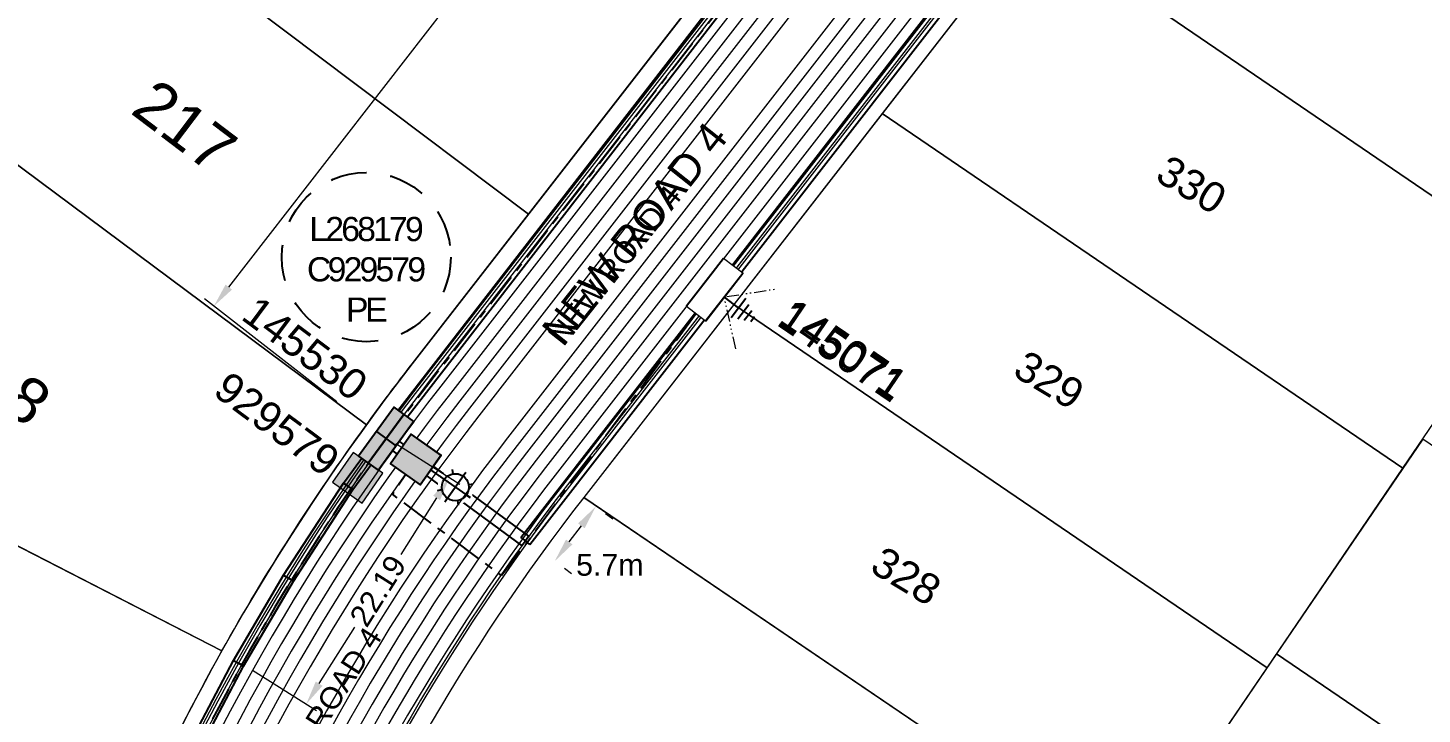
# Model space of a CAD drawing. Header units: metres. Extents: x 264965 to 265706, y 6180501 to 6181430.
# Drawn here: x 265342.3 to 265457.8, y 6181052.5 to 6181109.3 of the extents above; entities that cross this region are included whole.
import ezdxf
from ezdxf.enums import TextEntityAlignment as Align

# ---------------------------------------------------------------- set-up
doc = ezdxf.new("R2010")
doc.units = ezdxf.units.M
for name, pattern in [('Cable Exist UG', [7, 4, -1, 1, -1]), ('Dash', [5, 3, -2]), ('PHANTOM2', [4.45, 2, -0.5, 0.15, -0.5, 0.15, -0.5, 0.15, -0.5])]:
    doc.linetypes.add(name, pattern=pattern)
doc.layers.get('0').update_dxf_attribs({"color": 6})
for name, color, linetype, lineweight in [('_User Dimensions', 140, 'Continuous', 13), ('_User Miscellaneous1', 30, 'Continuous', 13), ('_User Miscellaneous10', 241, 'Continuous', 13), ('_User_HV_Exist', 1, 'Continuous', 25), ('_User_LV_Exist', 5, 'Continuous', 25), ('_User_SL_Exist', 4, 'Continuous', 25), ('Cadastre Developer_SP_NEW', 92, 'Continuous', 15)]:
    doc.layers.add(name, color=color, linetype=linetype, lineweight=lineweight)
doc.layers.add('_User Miscellaneous12', color=252, linetype='Continuous', lineweight=13, plot=False, transparency=0.5)
for name, color, linetype in [('Equip_SP_SL_EXT', 7, 'Continuous'), ('SupportsUG_SP_LV_EXT', 7, 'Continuous'), ('UG_Details_SP_MISC', 7, 'Continuous')]:
    doc.layers.add(name, color=color, linetype=linetype)
doc.styles.add('ARIAL', font='arial.ttf', dxfattribs={"height": 2})
doc.styles.add('COLUMN_LABEL', font='arial.ttf', dxfattribs={"height": 2})
doc.styles.add('POLE_LABEL', font='arial.ttf', dxfattribs={"height": 2})
doc.styles.add('SL_LABEL', font='arial.ttf', dxfattribs={"height": 2})
doc.styles.get("Standard").update_dxf_attribs({"font": 'arial.ttf'})
doc.linetypes.add('Cable 4', pattern='A,4,-0.1,["*",Standard,S=2,R=0,X=0,Y=-1.6],-1.2', length=5.3)
doc.linetypes.add('Cable New UG', pattern='A,6,-0.05,["X",Standard,S=1.8,R=0,X=0,Y=-0.94],-1.8', length=7.85)
doc.dimstyles.new('1.8mm_1_1000', dxfattribs={"dimtxt": 1.8, "dimasz": 2, "dimexe": 1, "dimexo": 3, "dimgap": 0.5, "dimtad": 0, "dimtoh": 1, "dimlfac": -1, "dimzin": 12, "dimdsep": 46, "dimtxsty": 'Standard', "dimcen": 1, "dimclrd": 256, "dimclre": 256, "dimclrt": 256, "dimazin": 3, "dimtfac": 1, "dimtmove": 0, "dimatfit": 3, "dimfxl": 1, "dimtolj": 1, "dimtzin": 0, "dimlwd": -1, "dimlwe": -1, "dimarcsym": 0})

# ---------------------------------------------------------------- blocks, each defined once
blk = doc.blocks.new('*U637')
at = {"layer": '_User_LV_Exist'}
for p, q in [((2.5, 1), (2.5, -1)), ((3, 0.75), (3, -0.75)), ((3.5, 0.5), (3.5, -0.5)), ((4, 0.25), (4, -0.25))]:
    blk.add_line(p, q, dxfattribs=at)
at = {"width": 0.9}
blk.add_attdef('ASSET_NUM', text='', height=2, dxfattribs=at).set_placement((4, 1.73), align=Align.MIDDLE_LEFT)
for tag, p, flags in [('SUBURB', (-2, -0.27), 1), ('STREETNAME', (-1.8, -0.27), 9), ('PARENT', (-1.6, -0.27), 9), ('NOTES', (-1.4, -0.27), 9), ('LOCATION', (-1.2, -0.27), 9), ('LEGEND', (-1, -0.27), 9), ('USAGE', (-0.8, -0.27), 9), ('SUPPORT_TYPE', (-0.6, -0.27), 9), ('STATE', (-0.4, -0.27), 9), ('OWNED_BY', (-0.2, -0.27), 9)]:
    blk.add_attdef(tag, p, '', height=0.2, rotation=270, dxfattribs=dict(flags=flags))
blk.add_wipeout([(1, 2.5), (1, -2.5), (-1, -2.5), (-1, 2.5)])
blk.add_lwpolyline([(-1, 2.5), (-1, -1.25), (-1, 1.25), (-1, -2.5), (1, -2.5), (1, 2.5)], close=True)
at = {"layer": '_User_LV_Exist'}
blk.add_line((1, 0), (2.5, 0), dxfattribs=at)
blk = doc.blocks.new('*U809')
at = {"width": 0.9, "flags": 8}
blk.add_attdef('ASSET_NUM', text='', height=2, dxfattribs=at).set_placement((4, 2), align=Align.MIDDLE_LEFT)
at = {"ltscale": 10}
blk.add_wipeout([(-1.08, 1.83), (1.83, 1.08), (1.08, -1.83), (-1.83, -1.08)], dxfattribs=at)
blk.add_lwpolyline([(1.83, 1.08), (-1.08, 1.83), (-1.83, -1.08), (1.08, -1.83)], close=True)
at = {"flags": 1}
blk.add_attdef('Z', (-2.35, -1.81), '', height=0.2, rotation=270, dxfattribs=at)
at = {"flags": 9}
for tag, p in [('NOTES', (-2, -1.81)), ('SUBURB', (-1.8, -1.81)), ('STREETNAME', (-1.6, -1.81)), ('LOCATION', (-1.4, -1.81)), ('LEGEND', (-1.2, -1.81)), ('USAGE', (-1, -1.81)), ('STATE', (-0.8, -1.81)), ('OWNED_BY', (-0.6, -1.81)), ('COLUMN_TYPE', (-0.4, -1.81)), ('STREET_CODE', (-0.2, -1.81)), ('STRUCTURE_PLANT_NUMBER', (0.03, -1.81))]:
    blk.add_attdef(tag, text='', height=0.2, rotation=270, dxfattribs=at).set_placement(p, align=Align.MIDDLE_LEFT)
blk = doc.blocks.new('*D205')
at = {"layer": '_User Miscellaneous1', "transparency": 16777216}
for p, q in [((265390.73, 6181068.62), (265390.13, 6181069.07)), ((265387.12, 6181066.74), (265388.13, 6181068.07)), ((265387.32, 6181064.09), (265386.72, 6181064.54))]:
    blk.add_line(p, q, dxfattribs=at)
at = {"layer": '_User Miscellaneous1', "linetype": 'Cable 4', "transparency": 16777216}
for points in [[(265387.86, 6181068.27), (265388.4, 6181067.87), (265389.33, 6181069.67)], [(265386.86, 6181066.94), (265387.39, 6181066.54), (265385.92, 6181065.14)]]:
    blk.add_solid(points, dxfattribs=at)
at = {"layer": '_User Miscellaneous1', "linetype": 'Cable 4', "transparency": 16777216, "insert": (265390.49, 6181064.83), "char_height": 1.8, "attachment_point": 5}
blk.add_mtext('\\A1;5.7m', dxfattribs=at)
blk = doc.blocks.new('*U501')
for tag, height, rotation, flags, p in [('LANTNUMBER', 0.2, 270, 9, (-1.4, 2.6)), ('LOUTREACH', 0.2, 270, 9, (-1.4, 2.2)), ('LOUTREACHVOCAB', 0.2, 270, 9, (-1.4, 2)), ('LRATECODE', 0.2, 270, 9, (-1.4, 1.8)), ('LREMOVE', 0.2, 270, 9, (-1.4, 1.6)), ('LREPLACE', 0.2, 270, 9, (-1.4, 1.4)), ('LTYPE', 0.2, 270, 9, (-1.4, 1.2)), ('LTYPEVOCAB', 0.2, 270, 9, (-1.4, 1)), ('LEGEND', 0.2, 270, 9, (-1.4, 0.8)), ('SUBURB', 0.2, 270, 9, (-1.4, 0.6)), ('STREETNAME', 0.2, 270, 9, (-1.4, 0.4)), ('LOCATION', 0.2, 270, 9, (-1.4, 0.2)), ('LNEW', 0.2, 270, 9, (-6.4, 0)), ('LMASTVOCAB', 0.2, 270, 9, (-6.2, 0)), ('LMAST', 0.2, 270, 9, (-6, 0)), ('LLAMPVOCAB', 0.2, 270, 9, (-5.8, 0)), ('LLAMP', 0.2, 270, 9, (-5.6, 0)), ('LEXIST', 0.2, 270, 9, (-5.4, 0)), ('LCHARGE3PERCENT', 0.2, 270, 9, (-5.2, 0)), ('LCHARGE3', 0.2, 270, 9, (-5, 0)), ('LCHARGE2PERCENT', 0.2, 270, 9, (-4.8, 0)), ('LCHARGE2', 0.2, 270, 9, (-4.6, 0)), ('LCHARGE1PERCENT', 0.2, 270, 9, (-4.4, 0)), ('LCHARGE1', 0.2, 270, 9, (-4.2, 0)), ('LCATEGORY', 0.2, 270, 9, (-4, 0)), ('LBRACKETVOCAB', 0.2, 270, 9, (-3.8, 0)), ('LBRACKET', 0.2, 270, 9, (-3.6, 0)), ('LKINGHEIGHT', 0.2, 270, 9, (-3.4, 0)), ('CREPLACE', 0.2, 270, 9, (-3.2, 0)), ('CREMOVE', 0.2, 270, 9, (-3, 0)), ('CNUMBER', 0.2, 270, 9, (-2.8, 0)), ('CNEW', 0.2, 270, 9, (-2.6, 0)), ('CEXIST', 0.2, 270, 9, (-2.4, 0)), ('USAGE', 0.2, 270, 9, (-2.2, 0)), ('STATE', 0.2, 270, 9, (-2, 0)), ('OWNED_BY', 0.2, 270, 9, (-1.8, 0)), ('ORIENTATION', 0.2, 270, 9, (-1.6, 0)), ('OPERATING_VOLTAGE', 0.2, 270, 9, (-1.4, 0)), ('MAINTAINED_BY', 0.2, 270, 9, (-1.4, -0.66)), ('NOTES', 0.2, 270, 9, (-1.4, 0)), ('NO_PHASES', 0.2, 270, 9, (-1.2, 0)), ('LANTERN_TYPE', 0.2, 270, 9, (-1, 0)), ('LANTERN_PURPOSE', 0.2, 270, 9, (-0.8, 0)), ('CONTROL_TYPE', 0.2, 270, 9, (-0.6, 0)), ('CONSTRUCTED_VOLTAGE', 0.2, 270, 9, (-0.4, 0)), ('LNUMBER', 1, 325, 8, (26.42, -18.97))]:
    blk.add_attdef(tag, text='', height=height, rotation=rotation, dxfattribs=dict(flags=flags)).set_placement(p, align=Align.MIDDLE_LEFT)
for tag, p, height, flags in [('OPERATED_BY', (-1.4, -0.41), 0.2, 9), ('Z', (0, 0), 0.001, 1)]:
    blk.add_attdef(tag, p, '', height=height, rotation=270, dxfattribs=dict(flags=flags))
at = {"style": 'SL_LABEL'}
for tag, height, rotation, flags, p in [('STREET_CODE', 0.001, 270, 9, (0, 0)), ('ASSET_NUM', 1, 325, 8, (27.57, -17.33))]:
    blk.add_attdef(tag, text='', height=height, rotation=rotation, dxfattribs=dict(at, flags=flags)).set_placement(p, align=Align.MIDDLE_LEFT)
blk.add_wipeout([(25.92, -17.4), (24.8, -17.91), (23.57, -17.82), (23.06, -16.69), (23.16, -15.47), (24.28, -14.96), (25.51, -15.05), (26.02, -16.17)])
for p, q in [((21.26, -14.14), (23.62, -15.79)), ((24.28, -14.96), (24.34, -15.33)), ((23.31, -15.57), (25.77, -17.29)), ((25.4, -15.2), (23.68, -17.66)), ((25.4, -15.2), (25.19, -15.51)), ((23.06, -16.69), (23.43, -16.63)), ((25.46, -17.08), (25.77, -17.29)), ((26.02, -16.17), (25.65, -16.24)), ((23.89, -17.35), (23.68, -17.66)), ((24.8, -17.91), (24.74, -17.54))]:
    blk.add_line(p, q)
blk.add_circle((24.54, -16.43), 1.12)
blk = doc.blocks.new('COLUMN_EXT')
blk.add_hatch(color=256).paths.add_polyline_path([(1.5, -1.5), (1.5, 1.5), (-1.5, 1.5), (-1.5, -1.5)])
blk.add_lwpolyline([(1.5, 1.5), (-1.5, 1.5), (-1.5, -1.5), (1.5, -1.5)], close=True)
at = {"flags": 1}
blk.add_attdef('Z', (-1.81, 2.35), '', height=0.2, rotation=180, dxfattribs=at)
at = {"flags": 9}
for tag, p in [('STREETNAME', (-1.81, 1.6)), ('LOCATION', (-1.81, 1.4)), ('SUBURB', (-1.81, 1.8)), ('LEGEND', (-1.81, 1.2)), ('NOTES', (-1.81, 2)), ('COLUMN_TYPE', (-1.81, 0.4)), ('OWNED_BY', (-1.81, 0.6)), ('USAGE', (-1.81, 1)), ('STATE', (-1.81, 0.8))]:
    blk.add_attdef(tag, text='', height=0.2, rotation=180, dxfattribs=at).set_placement(p, align=Align.MIDDLE_LEFT)
for tag, style, p in [('STRUCTURE_PLANT_NUMBER', 'POLE_LABEL', (-1.81, -0.03)), ('STREET_CODE', 'COLUMN_LABEL', (-1.81, 0.2))]:
    blk.add_attdef(tag, text='', height=0.2, rotation=180, dxfattribs=dict(at, style=style)).set_placement(p, align=Align.MIDDLE_LEFT)
at = {"style": 'COLUMN_LABEL', "width": 0.9, "flags": 8}
blk.add_attdef('ASSET_NUM', text='', height=2, rotation=270, dxfattribs=at).set_placement((2, -4), align=Align.MIDDLE_LEFT)
blk = doc.blocks.new('*U507')
blk.add_hatch(color=256).paths.add_polyline_path([(1.7, 2.09), (-0.21, 2.68), (-1.7, -2.09), (0.21, -2.68)])
for p, q in [((0.74, 2.39), (-0.74, -2.39)), ((0.95, -0.3), (-0.95, 0.3))]:
    blk.add_line(p, q)
at = {"ltscale": 10}
blk.add_line((-0.74, -2.39), (0.74, 2.39), dxfattribs=at)
blk.add_lwpolyline([(-0.21, 2.68), (-0.58, 1.49), (-1.33, -0.9), (-1.7, -2.09), (0.21, -2.68), (1.7, 2.09)], close=True)
at = {"width": 0.9, "flags": 8}
blk.add_attdef('ASSET_NUM', text='', height=2, rotation=90, dxfattribs=at).set_placement((-2.8, 46.54), align=Align.MIDDLE_LEFT)
for tag, p, flags in [('OWNED_BY', (-0.8, 42.34), 9), ('STATE', (-0.8, 42.14), 9), ('SUPPORT_TYPE', (-0.8, 41.94), 9), ('USAGE', (-0.8, 41.74), 9), ('LEGEND', (-0.8, 41.54), 9), ('STREETNAME', (-0.8, 40.74), 9), ('SUBURB', (-0.8, 40.54), 1), ('LOCATION', (-0.8, 41.34), 9), ('NOTES', (-0.8, 41.14), 9), ('PARENT', (-0.8, 40.94), 9)]:
    blk.add_attdef(tag, p, '', height=0.2, dxfattribs=dict(flags=flags))
blk = doc.blocks.new('*U558')
at = {"layer": 'Equip_SP_SL_EXT'}
h = blk.add_hatch(color=256, dxfattribs=at)
h.dxf.hatch_style = 1
h.paths.add_polyline_path([(1.83, 1.08), (-1.08, 1.83), (-1.83, -1.08), (1.08, -1.83)])
blk.add_lwpolyline([(1.83, 1.08), (-1.08, 1.83), (-1.83, -1.08), (1.08, -1.83)], close=True)
at = {"width": 0.9, "flags": 8}
blk.add_attdef('ASSET_NUM', text='', height=2, dxfattribs=at).set_placement((4, 2), align=Align.MIDDLE_LEFT)
at = {"flags": 1}
blk.add_attdef('Z', (-2.35, -1.81), '', height=0.2, rotation=270, dxfattribs=at)
at = {"flags": 9}
for tag, p in [('NOTES', (-2, -1.81)), ('SUBURB', (-1.8, -1.81)), ('STREETNAME', (-1.6, -1.81)), ('LOCATION', (-1.4, -1.81)), ('LEGEND', (-1.2, -1.81)), ('USAGE', (-1, -1.81)), ('STATE', (-0.8, -1.81)), ('OWNED_BY', (-0.6, -1.81)), ('COLUMN_TYPE', (-0.4, -1.81)), ('STREET_CODE', (-0.2, -1.81)), ('STRUCTURE_PLANT_NUMBER', (0.03, -1.81))]:
    blk.add_attdef(tag, text='', height=0.2, rotation=270, dxfattribs=at).set_placement(p, align=Align.MIDDLE_LEFT)
blk = doc.blocks.new('*U656')
at = {"width": 0.9}
blk.add_attdef('ASSET_NUM', text='', height=2, dxfattribs=at).set_placement((4, 2), align=Align.MIDDLE_LEFT)
for tag, p, flags in [('SUBURB', (-2, 0), 1), ('STREETNAME', (-1.8, 0), 9), ('PARENT', (-1.6, 0), 9), ('NOTES', (-1.4, 0), 9), ('LOCATION', (-1.2, 0), 9), ('LEGEND', (-1, 0), 9), ('USAGE', (-0.8, 0), 9), ('SUPPORT_TYPE', (-0.6, 0), 9), ('STATE', (-0.4, 0), 9), ('OWNED_BY', (-0.2, 0), 9)]:
    blk.add_attdef(tag, p, '', height=0.2, rotation=270, dxfattribs=dict(flags=flags))
blk.add_wipeout([(-2.05, 1.74), (2.69, 0.15), (2.05, -1.74), (-2.69, -0.15)])
at = {"layer": 'SupportsUG_SP_LV_EXT'}
h = blk.add_hatch(color=256, dxfattribs=at)
h.dxf.hatch_style = 1
h.paths.add_polyline_path([(-2.69, -0.15), (0.87, -1.35), (-1.5, -0.55), (2.05, -1.74), (2.69, 0.15), (-2.05, 1.74)])
blk.add_lwpolyline([(-2.69, -0.15), (0.87, -1.35), (-1.5, -0.55), (2.05, -1.74), (2.69, 0.15), (-2.05, 1.74)], close=True)
blk = doc.blocks.new('*D629')
at = {"layer": '_User Dimensions', "transparency": 16777216}
for p, q in [((265408.41, 6181130.42), (265397.44, 6181138.95)), ((265397, 6181136.75), (265379.07, 6181113.71)), ((265358.92, 6181087.83), (265376.86, 6181110.87)), ((265367.87, 6181078.33), (265356.91, 6181086.86))]:
    blk.add_line(p, q, dxfattribs=at)
at = {"layer": '_User Dimensions', "linetype": 'Cable New UG', "transparency": 16777216}
for points in [[(265396.74, 6181136.96), (265397.27, 6181136.55), (265398.23, 6181138.33)], [(265358.66, 6181088.03), (265359.19, 6181087.62), (265357.69, 6181086.25)]]:
    blk.add_solid(points, dxfattribs=at)
at = {"layer": '_User Dimensions', "linetype": 'Cable New UG', "transparency": 16777216, "insert": (265377.96, 6181112.29), "char_height": 1.8, "attachment_point": 5, "rotation": 52.1068}
blk.add_mtext('\\A1;66', dxfattribs=at)
blk = doc.blocks.new('*D631')
at = {"layer": '_User Dimensions', "transparency": 16777216}
for p, q in [((265372.77, 6181074.88), (265378.06, 6181071.53)), ((265376.14, 6181070.38), (265373.18, 6181065.7)), ((265366.41, 6181055.01), (265369.38, 6181059.69)), ((265360.9, 6181056.13), (265366.19, 6181052.78))]:
    blk.add_line(p, q, dxfattribs=at)
at = {"layer": '_User Dimensions', "linetype": 'Cable New UG', "transparency": 16777216}
for points in [[(265375.86, 6181070.56), (265376.43, 6181070.2), (265377.21, 6181072.07)], [(265366.13, 6181055.19), (265366.69, 6181054.83), (265365.34, 6181053.32)]]:
    blk.add_solid(points, dxfattribs=at)
at = {"layer": '_User Dimensions', "linetype": 'Cable New UG', "transparency": 16777216, "insert": (265371.28, 6181062.69), "char_height": 1.8, "attachment_point": 5, "rotation": 57.6632}
blk.add_mtext('\\A1;22.19', dxfattribs=at)
blk = doc.blocks.new('*U764')
blk.add_hatch(color=256).paths.add_polyline_path([(-2.07, -1.73), (-0.3, -2.68), (2.07, 1.73), (0.3, 2.68)])
for p, q in [((-1.19, -2.2), (1.19, 2.2)), ((-0.88, 0.47), (0.88, -0.47))]:
    blk.add_line(p, q)
at = {"ltscale": 10}
blk.add_line((1.19, 2.2), (-1.19, -2.2), dxfattribs=at)
blk.add_lwpolyline([(-0.3, -2.68), (0.29, -1.57), (1.47, 0.63), (2.07, 1.73), (0.3, 2.68), (-2.07, -1.73)], close=True)
at = {"width": 0.9, "flags": 8}
blk.add_attdef('ASSET_NUM', text='', height=2, rotation=90, dxfattribs=at).set_placement((-10.91, 43.61), align=Align.MIDDLE_LEFT)
for tag, p, flags in [('OWNED_BY', (-8.91, 39.41), 9), ('STATE', (-8.91, 39.21), 9), ('SUPPORT_TYPE', (-8.91, 39.01), 9), ('USAGE', (-8.91, 38.81), 9), ('LEGEND', (-8.91, 38.61), 9), ('LOCATION', (-8.91, 38.41), 9), ('NOTES', (-8.91, 38.21), 9), ('PARENT', (-8.91, 38.01), 9), ('STREETNAME', (-8.91, 37.81), 9), ('SUBURB', (-8.91, 37.61), 1)]:
    blk.add_attdef(tag, p, '', height=0.2, dxfattribs=dict(flags=flags))

msp = doc.modelspace()

# ---------------------------------------------------------------- linework, layer by layer
at = {"layer": '_User Miscellaneous1'}
for p, q in [((265371.123, 6181075.302), (265449.958, 6181176.935)), ((265371.89, 6181074.724), (265450.934, 6181176.627)), ((265368.418, 6181071.613), (265371.123, 6181075.302)), ((265369.208, 6181071.067), (265371.89, 6181074.724)), ((265371.123, 6181075.302), (265371.506, 6181075.013)), ((265371.89, 6181074.724), (265371.506, 6181075.013)), ((265363.457, 6181063.991), (265368.418, 6181071.613)), ((265364.273, 6181063.486), (265369.208, 6181071.067)), ((265368.418, 6181071.613), (265368.813, 6181071.34)), ((265369.208, 6181071.067), (265368.813, 6181071.34)), ((265359.309, 6181056.928), (265363.457, 6181063.991)), ((265363.457, 6181063.991), (265363.865, 6181063.738)), ((265360.149, 6181056.461), (265364.273, 6181063.486)), ((265364.273, 6181063.486), (265363.865, 6181063.738)), ((265355.009, 6181048.758), (265359.309, 6181056.928)), ((265355.875, 6181048.343), (265360.149, 6181056.461)), ((265359.309, 6181056.928), (265359.729, 6181056.694)), ((265360.149, 6181056.461), (265359.729, 6181056.694))]:
    msp.add_line(p, q, dxfattribs=at)
at = {"layer": '_User Miscellaneous1', "ltscale": 0.5}
for p, q in [((265383.111, 6181067.114), (265460.321, 6181166.48)), ((265383.869, 6181066.525), (265460.83, 6181165.57)), ((265372, 6181075.841), (265371.716, 6181075.454)), ((265383.774, 6181067.207), (265372, 6181075.841)), ((265371.433, 6181075.067), (265371.716, 6181075.454)), ((265383.206, 6181066.433), (265371.433, 6181075.067)), ((265383.111, 6181067.114), (265383.49, 6181066.82)), ((265383.206, 6181066.433), (265383.49, 6181066.82)), ((265383.774, 6181067.207), (265383.49, 6181066.82)), ((265383.869, 6181066.525), (265383.49, 6181066.82))]:
    msp.add_line(p, q, dxfattribs=at)
at = {"layer": '_User_LV_Exist', "linetype": 'Cable Exist UG', "ltscale": 0.7, "transparency": 33554687, "flags": 128}
for points in [[(265412.351, 6181127.345), (265371.958, 6181075.277)], [(265423.788, 6181119.246), (265399.171, 6181087.616)]]:
    msp.add_lwpolyline(points, dxfattribs=at)
msp.add_lwpolyline([(265371.959, 6181075.278, 0.0298127), (265359.965, 6181056.502, 0.0381474), (265348.02, 6181030.634), (265330.7, 6181020.688), (265317.739, 6181022.84)], format="xyb", dxfattribs=at)
at = {"layer": '_User_SL_Exist', "linetype": 'Dash'}
msp.add_circle((265370.31, 6181090.309), 7, dxfattribs=at)
at = {"layer": 'Cadastre Developer_SP_NEW', "transparency": 33554687, "flags": 128}
msp.add_lwpolyline([(265354.286, 6181143.916), (265340.594, 6181126.324), (265383.748, 6181093.851), (265397.26, 6181111.212)], close=True, dxfattribs=at)
at = {"layer": 'Cadastre Developer_SP_NEW', "transparency": 33554687}
for points in [[(265437.675, 6181133.834), (265425.367, 6181118.018), (265467.438, 6181089.369), (265478.695, 6181105.9)], [(265425.367, 6181118.018), (265413.058, 6181102.203), (265456.18, 6181072.838), (265467.438, 6181089.369)], [(265456.18, 6181072.838), (265413.058, 6181102.203), (265400.75, 6181086.388), (265444.935, 6181056.326)], [(265400.75, 6181086.388), (265388.328, 6181070.428), (265433.616, 6181039.704), (265444.935, 6181056.326)]]:
    msp.add_lwpolyline(points, close=True, dxfattribs=at)
at = {"layer": 'Cadastre Developer_SP_NEW', "transparency": 33554687, "flags": 128}
for points in [[(265340.594, 6181126.324), (265326.902, 6181108.731), (265370.32, 6181076.424, -0.0083728), (265374.123, 6181081.483), (265383.748, 6181093.851)], [(265326.902, 6181108.731), (265313.74, 6181091.82), (265307.503, 6181083.806), (265358.364, 6181057.737, -0.0293695), (265370.32, 6181076.424)], [(265332.934, 6181070.772), (265318.35, 6181024.767, -0.0024094), (265321.288, 6181024.278), (265330.697, 6181022.664), (265346.394, 6181031.994, -0.0376065), (265358.364, 6181057.737)]]:
    msp.add_lwpolyline(points, format="xyb", close=True, dxfattribs=at)
at = {"layer": 'Cadastre Developer_SP_NEW', "transparency": 33554687}
for points in [[(265457.823, 6181075.251), (265445.721, 6181057.48), (265482.559, 6181032.394), (265488.282, 6181033.032, -0.3090322), (265495.693, 6181046.983, 0.0199655), (265497.665, 6181048.119)], [(265445.721, 6181057.48), (265433.616, 6181039.704), (265474.828, 6181011.745), (265483.012, 6181013.113), (265491.936, 6181025.059, -0.1606687), (265488.282, 6181033.032), (265482.559, 6181032.394)]]:
    msp.add_lwpolyline(points, format="xyb", close=True, dxfattribs=at)
at = {"layer": 'UG_Details_SP_MISC'}
for p, q in [((265371.123, 6181075.302), (265449.958, 6181176.935)), ((265371.89, 6181074.724), (265450.934, 6181176.627)), ((265368.418, 6181071.613), (265371.123, 6181075.302)), ((265369.208, 6181071.067), (265371.89, 6181074.724)), ((265371.123, 6181075.302), (265371.506, 6181075.013)), ((265371.89, 6181074.724), (265371.506, 6181075.013)), ((265363.457, 6181063.991), (265368.418, 6181071.613)), ((265364.273, 6181063.486), (265369.208, 6181071.067)), ((265368.418, 6181071.613), (265368.813, 6181071.34)), ((265369.208, 6181071.067), (265368.813, 6181071.34)), ((265359.309, 6181056.928), (265363.457, 6181063.991)), ((265363.457, 6181063.991), (265363.865, 6181063.738)), ((265360.149, 6181056.461), (265364.273, 6181063.486)), ((265364.273, 6181063.486), (265363.865, 6181063.738)), ((265355.009, 6181048.758), (265359.309, 6181056.928)), ((265355.875, 6181048.343), (265360.149, 6181056.461)), ((265359.309, 6181056.928), (265359.729, 6181056.694)), ((265360.149, 6181056.461), (265359.729, 6181056.694))]:
    msp.add_line(p, q, dxfattribs=at)
at = {"layer": 'UG_Details_SP_MISC', "ltscale": 0.5}
for p, q in [((265383.111, 6181067.114), (265460.321, 6181166.48)), ((265383.869, 6181066.525), (265460.83, 6181165.57)), ((265372, 6181075.841), (265371.716, 6181075.454)), ((265383.774, 6181067.207), (265372, 6181075.841)), ((265371.433, 6181075.067), (265371.716, 6181075.454)), ((265383.206, 6181066.433), (265371.433, 6181075.067)), ((265383.111, 6181067.114), (265383.49, 6181066.82)), ((265383.206, 6181066.433), (265383.49, 6181066.82)), ((265383.774, 6181067.207), (265383.49, 6181066.82)), ((265383.869, 6181066.525), (265383.49, 6181066.82))]:
    msp.add_line(p, q, dxfattribs=at)

# ---------------------------------------------------------------- texts
at = {"layer": '_User Miscellaneous1'}
msp.add_text('NEW ROAD 4', height=2.5, rotation=51.57449, dxfattribs=at).set_placement((265386.648, 6181082.829))
at = {"layer": '_User Miscellaneous12', "transparency": 33554687, "style": 'ARIAL'}
for s, p in [('217', (265350.678, 6181102.281)), ('218', (265335.323, 6181081.378))]:
    msp.add_text(s, height=3.75, rotation=322.87127, dxfattribs=at).set_placement(p)
at = {"layer": '_User_HV_Exist'}
msp.add_text('NEW ROAD 4', height=1.8, rotation=51.57449, dxfattribs=at).set_placement((265386.648, 6181082.829))
at = {"layer": '_User_LV_Exist'}
for rotation, p in [(51.57449, (265386.648, 6181082.829)), (57.63784, (265363.172, 6181045.454))]:
    msp.add_text('NEW ROAD 4', height=1.8, rotation=rotation, dxfattribs=at).set_placement(p)
at = {"layer": '_User_SL_Exist', "insert": (265370.22, 6181089.297), "char_height": 2, "attachment_point": 5}
msp.add_mtext('{\\T0.8;L268179\\PC929579\\PPE}', dxfattribs=at)
at = {"layer": 'Cadastre Developer_SP_NEW', "transparency": 33554687, "style": 'ARIAL'}
for s, p in [('330', (265435.536, 6181096.73)), ('329', (265423.742, 6181080.568)), ('328', (265411.905, 6181064.35))]:
    msp.add_text(s, height=2.5, rotation=329.12694, dxfattribs=at).set_placement(p)

# ---------------------------------------------------------------- dimensions: what is measured, and where the dimension line sits
at = {"layer": '_User Miscellaneous1', "color": 2, "linetype": 'Cable 4'}
dim = msp.add_linear_dim(base=(265389.332, 6181069.673), p1=(265384.918, 6181065.893), p2=(265388.328, 6181070.428), angle=53.05747, text='5.7m', dimstyle='1.8mm_1_1000', override={"dimtmove": 2}, dxfattribs=at)
dim.commit()
dim.dimension.update_dxf_attribs({"geometry": '*D205', "text_midpoint": (265390.49, 6181064.835), "dimtype": 161})

# ---------------------------------------------------------------- next in the draw order: block references
at = {"layer": '_User_SL_Exist', "linetype": 'Cable 4'}
msp.add_blockref('*U501', (265353.15, 6181087.697), dxfattribs=at)

# ---------------------------------------------------------------- next in the draw order: linework, layer by layer
at = {"layer": '_User Miscellaneous10', "color": 1, "transparency": 33554636}
for points in [[(265259.215, 6181021.567), (265249.698, 6181030.177), (265247.171, 6181066.918, -0.1665727), (265260.243, 6181115.767), (265337.194, 6181230.305), (265348.32, 6181235.793), (265351.722, 6181235.579, -0.1865497), (265455.207, 6181187.914), (265455.836, 6181175.077), (265379.647, 6181077.184, 0.0788285), (265352.103, 6181027.244), (265332.056, 6181015.328), (265320.104, 6181017.379, 0.0506534)], [(265259.959, 6181023.592), (265251.638, 6181031.119), (265249.167, 6181067.055, -0.1665727), (265261.903, 6181114.652), (265338.557, 6181228.747), (265348.726, 6181233.763), (265351.597, 6181233.583, -0.1853023), (265453.246, 6181187.06), (265453.802, 6181175.72), (265378.069, 6181078.413, 0.077847), (265350.467, 6181028.598), (265331.668, 6181017.424), (265320.442, 6181019.35, 0.0499864)], [(265260.705, 6181025.614), (265253.578, 6181032.061), (265251.162, 6181067.192, -0.1665727), (265263.563, 6181113.536), (265339.92, 6181227.189), (265349.133, 6181231.734), (265351.471, 6181231.587, -0.1840302), (265451.286, 6181186.2), (265451.768, 6181176.363), (265376.49, 6181079.641, 0.0768822), (265348.835, 6181029.955), (265331.28, 6181019.52), (265320.781, 6181021.321, 0.0493262)]]:
    msp.add_lwpolyline(points, format="xyb", close=True, dxfattribs=at)
at = {"layer": '_User Miscellaneous10', "color": 5, "transparency": 33554636}
for points in [[(265259.587, 6181022.58), (265250.668, 6181030.648), (265248.169, 6181066.987, -0.1665727), (265261.073, 6181115.209), (265337.876, 6181229.526), (265348.523, 6181234.778), (265351.66, 6181234.581, -0.1859291), (265454.227, 6181187.487), (265454.819, 6181175.398), (265378.858, 6181077.798, 0.0783357), (265351.284, 6181027.921), (265331.862, 6181016.376), (265320.273, 6181018.364, 0.050319)], [(265260.332, 6181024.603), (265252.608, 6181031.59), (265250.164, 6181067.124, -0.1665727), (265262.733, 6181114.094), (265339.239, 6181227.968), (265348.93, 6181232.748), (265351.534, 6181232.585, -0.1846694), (265452.266, 6181186.631), (265452.785, 6181176.041), (265377.28, 6181079.027, 0.0773626), (265349.651, 6181029.276), (265331.474, 6181018.472), (265320.612, 6181020.336, 0.0496554)], [(265261.079, 6181026.624), (265254.548, 6181032.532), (265252.16, 6181067.261, -0.1665727), (265264.393, 6181112.979), (265340.602, 6181226.41), (265349.336, 6181230.719), (265351.409, 6181230.589, -0.1833846), (265450.306, 6181185.768), (265450.751, 6181176.684), (265375.701, 6181080.255, 0.0764059), (265348.02, 6181030.634), (265331.086, 6181020.568), (265320.95, 6181022.307, 0.0489987)]]:
    msp.add_lwpolyline(points, format="xyb", close=True, dxfattribs=at)
at = {"layer": '_User Miscellaneous10', "color": 4, "transparency": 33554636}
msp.add_lwpolyline([(265261.266, 6181027.129), (265255.033, 6181032.768), (265252.659, 6181067.295, -0.1665727), (265264.808, 6181112.7), (265340.942, 6181226.021), (265349.438, 6181230.211), (265351.377, 6181230.09, -0.1830593), (265449.816, 6181185.552), (265450.242, 6181176.845), (265375.307, 6181080.562, 0.0761693), (265347.613, 6181030.974), (265330.988, 6181021.092), (265321.034, 6181022.8, 0.0488356)], format="xyb", close=True, dxfattribs=at)
at = {"layer": '_User Miscellaneous10'}
for points in [[(265261.828, 6181028.643), (265256.488, 6181033.474), (265254.155, 6181067.398, -0.1665727), (265266.053, 6181111.863), (265341.964, 6181224.853), (265349.743, 6181228.689), (265351.283, 6181228.592, -0.1820736), (265448.346, 6181184.9), (265448.717, 6181177.327), (265374.123, 6181081.483, 0.0754652), (265346.394, 6181031.994), (265330.697, 6181022.664), (265321.288, 6181024.278, 0.0483488)], [(265578.622, 6180961.721), (265611.19, 6181037.319, 0.4064569), (265585.766, 6181103.784), (265570.869, 6181110.676), (265563.517, 6181108.642), (265520.892, 6181046.049, 0.1231056), (265516.114, 6181033.077, -1.6666667), (265495.693, 6181046.983, 0.1231056), (265506.014, 6181056.181), (265546.957, 6181116.304), (265545.233, 6181122.536), (265514.468, 6181136.77, -0.0642439), (265469.198, 6181165.256), (265461.475, 6181164.413), (265388.328, 6181070.428, 0.0704125), (265364.483, 6181028.856), (265372.251, 6181015.535), (265433.189, 6181005.08, -0.0473137), (265489.51, 6180989.829), (265571.962, 6180958.886)]]:
    msp.add_lwpolyline(points, format="xyb", close=True, dxfattribs=at)
at = {"layer": '_User Miscellaneous12', "color": 5, "transparency": 33554534}
for points in [[(265584.702, 6180955.615), (265618.537, 6181034.154, 0.4064569), (265589.125, 6181111.044), (265571.565, 6181119.168), (265558.556, 6181115.571), (265514.279, 6181050.552, 0.1231056), (265508.161, 6181033.938, -1.6666667), (265499.409, 6181039.898, 0.1231056), (265512.626, 6181051.678), (265555.655, 6181114.864), (265551.956, 6181128.241), (265517.827, 6181144.031, -0.0684278), (265471.725, 6181173.579), (265457.241, 6181171.999), (265382.015, 6181075.342, 0.0759427), (265355.633, 6181028.152), (265367.22, 6181008.281), (265431.836, 6180997.196, -0.0473137), (265486.699, 6180982.339), (265572.15, 6180950.27)], [(265583.182, 6180957.141), (265616.7, 6181034.945, 0.4064569), (265588.285, 6181109.229), (265571.391, 6181117.045), (265559.796, 6181113.839), (265515.932, 6181049.426, 0.1231056), (265510.149, 6181033.723, -1.6666667), (265498.48, 6181041.669, 0.1231056), (265510.973, 6181052.804), (265553.481, 6181115.224), (265550.276, 6181126.815), (265516.988, 6181142.216, -0.0673571), (265471.085, 6181171.498), (265458.3, 6181170.102), (265383.593, 6181074.113, 0.0745977), (265357.841, 6181028.337), (265368.478, 6181010.094), (265432.175, 6180999.167, -0.0473137), (265487.401, 6180984.211), (265572.103, 6180952.424)], [(265581.662, 6180958.668), (265614.863, 6181035.737, 0.4064569), (265587.446, 6181107.414), (265571.217, 6181114.922), (265561.037, 6181112.107), (265517.586, 6181048.301, 0.1231056), (265512.137, 6181033.507, -1.6666667), (265497.551, 6181043.44, 0.1231056), (265509.32, 6181053.929), (265551.306, 6181115.584), (265548.595, 6181125.388), (265516.148, 6181140.4, -0.0663031), (265470.451, 6181169.417), (265459.358, 6181168.206), (265385.171, 6181072.885, 0.0732281), (265360.051, 6181028.516), (265369.736, 6181011.908), (265432.513, 6181001.138, -0.0473137), (265488.104, 6180986.084), (265572.056, 6180954.578)], [(265580.142, 6180960.194), (265613.026, 6181036.528, 0.4064569), (265586.606, 6181105.599), (265571.043, 6181112.799), (265562.277, 6181110.375), (265519.239, 6181047.175, 0.1231056), (265514.126, 6181033.292, -1.6666667), (265496.622, 6181045.211, 0.1231056), (265507.667, 6181055.055), (265549.132, 6181115.944), (265546.914, 6181123.962), (265515.308, 6181138.585, -0.0652655), (265469.822, 6181167.336), (265460.417, 6181166.309), (265386.749, 6181071.656, 0.0718334), (265362.265, 6181028.689), (265370.993, 6181013.721), (265432.851, 6181003.109, -0.0473137), (265488.807, 6180987.956), (265572.009, 6180956.732)]]:
    msp.add_lwpolyline(points, format="xyb", close=True, dxfattribs=at)
at = {"layer": '_User Miscellaneous12', "color": 1, "transparency": 33554534}
for points in [[(265583.942, 6180956.378), (265617.619, 6181034.55, 0.4064569), (265588.705, 6181110.137), (265571.478, 6181118.107), (265559.176, 6181114.705), (265515.106, 6181049.989, 0.1231056), (265509.155, 6181033.83, -1.6666667), (265498.944, 6181040.783, 0.1231056), (265511.8, 6181052.241), (265554.568, 6181115.044), (265551.116, 6181127.528), (265517.408, 6181143.123, -0.0678903), (265471.404, 6181172.539), (265457.771, 6181171.05), (265382.804, 6181074.727, 0.0752732), (265356.736, 6181028.245), (265367.849, 6181009.188), (265432.005, 6180998.181, -0.0473137), (265487.05, 6180983.275), (265572.126, 6180951.347)], [(265582.422, 6180957.904), (265615.782, 6181035.341, 0.4064569), (265587.865, 6181108.321), (265571.304, 6181115.984), (265560.416, 6181112.973), (265516.759, 6181048.864, 0.1231056), (265511.143, 6181033.615, -1.6666667), (265498.016, 6181042.555, 0.1231056), (265510.147, 6181053.367), (265552.394, 6181115.404), (265549.435, 6181126.102), (265516.568, 6181141.308, -0.066828), (265470.768, 6181170.457), (265458.829, 6181169.154), (265384.382, 6181073.499, 0.073916), (265358.946, 6181028.427), (265369.107, 6181011.001), (265432.344, 6181000.152, -0.0473137), (265487.753, 6180985.147), (265572.079, 6180953.501)], [(265580.902, 6180959.431), (265613.945, 6181036.132, 0.4064569), (265587.026, 6181106.506), (265571.13, 6181113.861), (265561.657, 6181111.241), (265518.412, 6181047.738, 0.1231056), (265513.131, 6181033.4, -1.6666667), (265497.087, 6181044.326, 0.1231056), (265508.494, 6181054.492), (265550.219, 6181115.764), (265547.755, 6181124.675), (265515.728, 6181139.493, -0.0657823), (265470.136, 6181168.376), (265459.888, 6181167.258), (265385.96, 6181072.271, 0.072534), (265361.158, 6181028.603), (265370.364, 6181012.815), (265432.682, 6181002.124, -0.0473137), (265488.456, 6180987.02), (265572.032, 6180955.655)]]:
    msp.add_lwpolyline(points, format="xyb", close=True, dxfattribs=at)
at = {"layer": '_User Miscellaneous12', "color": 6, "transparency": 33554534}
msp.add_lwpolyline([(265579.914, 6180960.423), (265612.751, 6181036.647, 0.4064569), (265586.48, 6181105.326), (265571.017, 6181112.48), (265562.463, 6181110.115), (265519.487, 6181047.006, 0.1231056), (265514.424, 6181033.26, -1.6666667), (265496.483, 6181045.477, 0.1231056), (265507.419, 6181055.224), (265548.805, 6181115.998), (265546.662, 6181123.748), (265515.182, 6181138.313, -0.0651113), (265469.728, 6181167.024), (265460.576, 6181166.025), (265386.986, 6181071.472, 0.0716219), (265362.598, 6181028.715), (265371.182, 6181013.993), (265432.902, 6181003.405, -0.0473137), (265488.912, 6180988.237), (265572.002, 6180957.055)], format="xyb", close=True, dxfattribs=at)
at = {"layer": '_User Miscellaneous12', "color": 4, "transparency": 33554534}
msp.add_lwpolyline([(265579.762, 6180960.576), (265612.567, 6181036.726, 0.4064569), (265586.396, 6181105.145), (265571, 6181112.268), (265562.587, 6181109.942), (265519.652, 6181046.894, 0.1231056), (265514.623, 6181033.238, -1.6666667), (265496.39, 6181045.654, 0.1231056), (265507.254, 6181055.337), (265548.588, 6181116.034), (265546.494, 6181123.606), (265515.098, 6181138.131, -0.0650087), (265469.666, 6181166.816), (265460.681, 6181165.835), (265387.144, 6181071.349, 0.0714806), (265362.82, 6181028.732), (265371.308, 6181014.175), (265432.935, 6181003.602, -0.0473137), (265488.983, 6180988.424), (265571.997, 6180957.27)], format="xyb", close=True, dxfattribs=at)
at = {"layer": '_User_SL_Exist', "linetype": 'Cable Exist UG', "ltscale": 0.7, "transparency": 33554687, "flags": 128}
msp.add_lwpolyline([(265397.636, 6181085.643), (265383.692, 6181066.758), (265381.524, 6181063.951), (265372.486, 6181070.695), (265373.552, 6181072.329)], dxfattribs=at)
at = {"layer": 'Cadastre Developer_SP_NEW', "transparency": 33554687}
msp.add_lwpolyline([(265388.328, 6181070.428, 0.0704125), (265364.483, 6181028.856), (265372.251, 6181015.535), (265433.189, 6181005.08, -0.0473137), (265489.51, 6180989.829), (265492.26, 6180988.796), (265504.246, 6181020.735, -0.2472276), (265491.936, 6181025.059), (265483.012, 6181013.113), (265474.828, 6181011.745)], format="xyb", close=True, dxfattribs=at)

# ---------------------------------------------------------------- next in the draw order: block references
at = {"layer": '_User_LV_Exist', "ltscale": 0.5}
ref = msp.add_blockref('*U637', (265399.171, 6181087.616), dxfattribs=dict(at, rotation=322.1252502772412))
ref.add_attrib('ASSET_NUM', '145071', dxfattribs={"layer": '0', "height": 2.5, "rotation": 325.76972}).set_placement((265405.067, 6181085.993), align=Align.MIDDLE_LEFT)
at = {"layer": '_User_SL_Exist', "ltscale": 0.5, "rotation": 249.4297731983361}
msp.add_blockref('*U809', (265374.413, 6181073.558), dxfattribs=at)

# ---------------------------------------------------------------- next in the draw order: linework, layer by layer
at = {"layer": '_User Miscellaneous1', "linetype": 'PHANTOM2', "ltscale": 0.5, "flags": 128}
msp.add_lwpolyline([(265400.918, 6181082.722), (265399.96, 6181087.002), (265404.293, 6181087.683)], dxfattribs=at)

# ---------------------------------------------------------------- next in the draw order: block references
at = {"layer": '_User_LV_Exist', "ltscale": 0.5, "rotation": 339.4297732104962}
msp.add_blockref('*U507', (265399.171, 6181087.616), dxfattribs=at)
at = {"layer": '_User_SL_Exist', "color": 2, "linetype": 'Cable 4', "rotation": 249.4297731983361}
msp.add_blockref('*U809', (265374.413, 6181073.558), dxfattribs=at)

# ---------------------------------------------------------------- next in the draw order: block references
at = {"layer": '_User Miscellaneous1', "ltscale": 0.5}
ref = msp.add_blockref('*U637', (265399.171, 6181087.616), dxfattribs=dict(at, rotation=322.1252502772412))
ref.add_attrib('ASSET_NUM', '145071', dxfattribs={"layer": '0', "height": 2.5, "rotation": 325.76972}).set_placement((265405.067, 6181085.993), align=Align.MIDDLE_LEFT)
at = {"layer": '_User Miscellaneous1', "ltscale": 0.5, "rotation": 55.00000001061991}
msp.add_blockref('COLUMN_EXT', (265369.598, 6181072.047), dxfattribs=at)
at = {"layer": '_User_SL_Exist', "ltscale": 0.5, "rotation": 55.00000001061991}
msp.add_blockref('COLUMN_EXT', (265374.413, 6181073.558), dxfattribs=at)

# ---------------------------------------------------------------- next in the draw order: linework, layer by layer
at = {"layer": '_User Miscellaneous10', "color": 6, "transparency": 33554636, "flags": 128}
msp.add_lwpolyline([(265261.191, 6181026.927), (265254.839, 6181032.674), (265252.459, 6181067.281, -0.1665727), (265264.642, 6181112.811), (265340.806, 6181226.177), (265349.397, 6181230.414), (265351.39, 6181230.289, -0.1831896), (265450.012, 6181185.638), (265450.446, 6181176.781), (265375.465, 6181080.439, 0.0762638), (265347.776, 6181030.838), (265331.027, 6181020.882), (265321, 6181022.602, 0.0489008)], format="xyb", close=True, dxfattribs=at)

# ---------------------------------------------------------------- next in the draw order: block references
at = {"layer": '_User Miscellaneous1', "ltscale": 0.5, "rotation": 339.4297732104962}
msp.add_blockref('*U507', (265399.171, 6181087.616), dxfattribs=at)

# ---------------------------------------------------------------- next in the draw order: block references
at = {"layer": '_User Miscellaneous1', "ltscale": 0.5}
ref = msp.add_blockref('*U637', (265399.171, 6181087.616), dxfattribs=dict(at, rotation=322.1252502772412))
ref.add_attrib('ASSET_NUM', '145071', dxfattribs={"layer": '0', "height": 2.5, "rotation": 325.76972}).set_placement((265404.901, 6181085.778), align=Align.MIDDLE_LEFT)
at = {"layer": '_User_LV_Exist', "ltscale": 0.5}
ref = msp.add_blockref('*U656', (265371.958, 6181075.277), dxfattribs=dict(at, rotation=72.41132493861053))
ref.add_attrib('ASSET_NUM', '145530', dxfattribs={"layer": '0', "height": 2.5, "rotation": 323.34685}).set_placement((265360.58, 6181086.239), align=Align.MIDDLE_LEFT)

# ---------------------------------------------------------------- next in the draw order: block references
at = {"layer": '_User Miscellaneous1', "ltscale": 0.5}
ref = msp.add_blockref('*U656', (265371.958, 6181075.277), dxfattribs=dict(at, rotation=72.41132493861053))
ref.add_attrib('ASSET_NUM', '145530', dxfattribs={"layer": '0', "height": 2.5, "rotation": 323.34685}).set_placement((265360.58, 6181086.239), align=Align.MIDDLE_LEFT)

# ---------------------------------------------------------------- next in the draw order: block references
ref = msp.add_blockref('*U558', (265369.598, 6181072.047), dxfattribs=dict(at, rotation=249.4297731983361))
ref.add_attrib('ASSET_NUM', '929579', dxfattribs={"layer": '0', "height": 2.5, "rotation": 323.34685}).set_placement((265358.253, 6181079.987), align=Align.MIDDLE_LEFT)
at = {"layer": '_User_LV_Exist', "ltscale": 0.5, "rotation": 352.1918917984158}
msp.add_blockref('*U764', (265371.959, 6181075.278), dxfattribs=at)

# ---------------------------------------------------------------- next in the draw order: dimensions: what is measured, and where the dimension line sits
at = {"layer": '_User Dimensions', "color": 2, "linetype": 'Cable New UG'}
for p1, distance, picture, middle in [((265410.773, 6181128.574), -15.89, '*D629', (265377.964, 6181112.29)), ((265358.364, 6181057.737), -8.26, '*D631', (265371.279, 6181062.694))]:
    dim = msp.add_aligned_dim(p1=p1, p2=(265370.235, 6181076.487), distance=distance, dimstyle='1.8mm_1_1000', dxfattribs=at)
    dim.commit()
    dim.dimension.update_dxf_attribs({"geometry": picture, "text_midpoint": middle})

doc.saveas('drawing.dxf')
